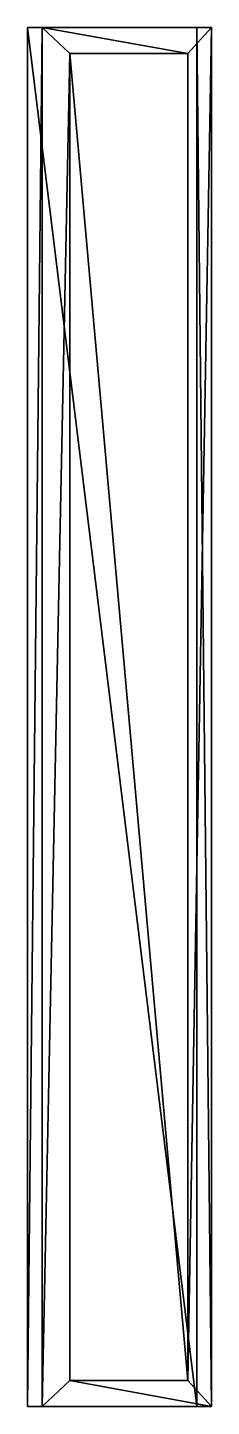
# Model space of a CAD drawing. Header units: metres. Extents: x -136 to 55, y -57 to 41.
# Drawn here: x 32.87 to 34.74, y -11.99 to 2.01 of the extents above; entities that cross this region are included whole.
import ezdxf

# ---------------------------------------------------------------- set-up
doc = ezdxf.new("R2010")
doc.units = ezdxf.units.M
doc.layers.get('0').update_dxf_attribs({"true_color": 0x57e057})

msp = doc.modelspace()

# ---------------------------------------------------------------- meshes
at = {"color": 74, "true_color": 0x58b11a}
mesh = msp.add_polyface(dxfattribs=at)
corners = [(34.591, -11.988, -0.083), (34.591, 2.008, -0.083), (32.874, 2.008, 0.083), (32.874, -11.988, 0.083), (34.738, -11.988, 1.439), (34.738, 2.008, 1.439), (33.021, 2.008, 1.604), (33.021, -11.988, 1.604), (34.738, -11.988, 1.439), (34.738, 2.008, 1.439), (33.021, 2.008, 1.604), (33.021, -11.988, 1.604), (34.498, -11.726, 1.681), (34.498, 1.746, 1.681), (33.302, 1.746, 1.796), (33.302, -11.726, 1.796)]
mesh.append_faces([[corners[k] for k in face] for face in [(14, 12, 13), (2, 0, 3)]], dxfattribs={"vtx0": -1, "color": 74})
mesh.append_faces([[corners[k] for k in face] for face in [(0, 1, 4), (1, 2, 5), (2, 3, 6), (3, 0, 7), (4, 5, 8), (5, 6, 9), (6, 7, 10), (7, 4, 11), (8, 9, 12), (9, 10, 13), (10, 11, 14), (11, 8, 15)]], dxfattribs={"vtx1": -1, "color": 74})
mesh.append_faces([[corners[k] for k in face] for face in [(1, 5, 4), (2, 6, 5), (3, 7, 6), (0, 4, 7), (5, 9, 8), (6, 10, 9), (7, 11, 10), (4, 8, 11), (9, 13, 12), (10, 14, 13), (11, 15, 14), (8, 12, 15), (14, 15, 12), (2, 1, 0)]], dxfattribs={"vtx2": -1, "color": 74})

doc.saveas('drawing.dxf')
